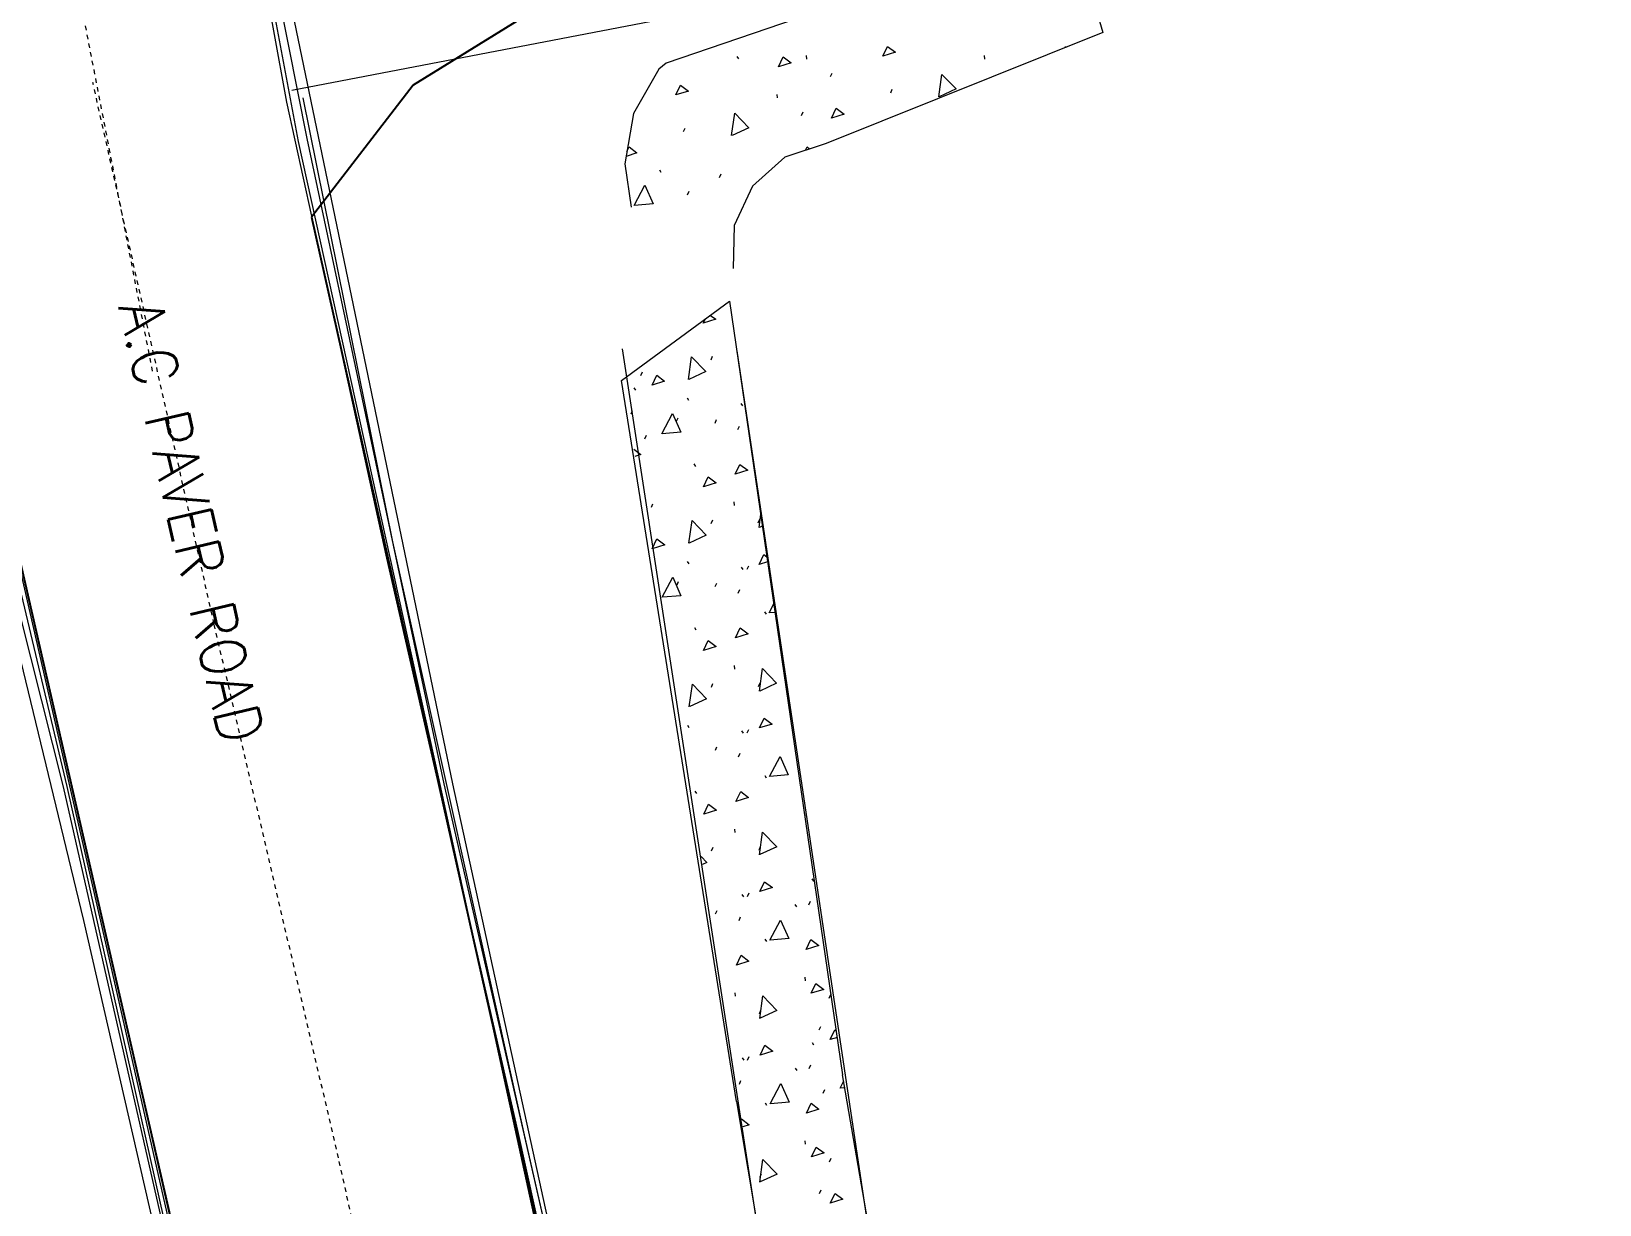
# Model space of a CAD drawing. Header units: metres. Extents: x -703672 to 3951284, y -4124475 to 4104628.
# Drawn here: x 327606.78 to 327642.02, y 4104304.26 to 4104330.61 of the extents above; entities that cross this region are included whole.
import ezdxf
from ezdxf.enums import TextEntityAlignment as Align

# ---------------------------------------------------------------- set-up
doc = ezdxf.new("R2010")
doc.units = ezdxf.units.M
doc.header["$MEASUREMENT"] = 0
doc.linetypes.add('DGN Style 4', pattern=[0.014126028800000004, 0.007063014400000002, -0.003531507200000001, 0, -0.003531507200000001])
doc.layers.add('ra', color=7, linetype='Continuous')
for name, color, linetype, lineweight in [('V-ANNO-PATT', 9, 'Continuous', 0), ('V-PVMT-GRVL', 9, 'Continuous', 0), ('V-ROAD-ASPH', 9, 'Continuous', 0), ('V-ROAD-CURB', 6, 'Continuous', 0), ('V-SITE-FENC', 251, 'FENCE', 0), ('V-SITE-WALK', 7, 'Continuous', 0), ('V-TOPO-BKLN', 7, 'DGN Style 4', 0)]:
    doc.layers.add(name, color=color, linetype=linetype, lineweight=lineweight)
doc.styles.add('Style-STANDARD', font='STANDARD.shx')
doc.linetypes.add('FENCE', pattern='A,0.1,-0.01302,[7,dgnlstyle-tsaec.shx,S=0.0001240079365079365,R=0,X=0,Y=0],-0.01302', length=0.12604)

msp = doc.modelspace()

# ---------------------------------------------------------------- linework, layer by layer
at = {"layer": 'ra'}
for p, q in [((327618.0430694474, 4104331.059943194, 12.2), (327615.3634915407, 4104329.402115023, 12.31)), ((327615.3634915407, 4104329.402115023, 12.31), (327613.0814725194, 4104326.439607608, 12.32)), ((327613.0814725194, 4104326.439607608, 12.32), (327624.3579322091, 4104276.154470859, 10.1)), ((327615.4579388199, 4104279.803079179, 10.39), (327605.036328639, 4104325.238098165, 12.36))]:
    msp.add_line(p, q, dxfattribs=at)
at = {"layer": 'V-ANNO-PATT'}
for p, q in [((327622.6382698243, 4104330.049010432, 8.619303202504256), (327622.6737689041, 4104329.995713081, 8.618713527256595)), ((327624.1905874339, 4104330.066719954, 8.55214746112842), (327624.1989606294, 4104329.9912797, 8.549660716462796)), ((327628.1901910568, 4104330.066719954, 8.49583707832599), (327628.1990548766, 4104329.986859308, 8.493204623805063)), ((327624.7440243538, 4104329.595652085, 8.529563880930723), (327624.7795561784, 4104329.675612682, 8.531574428079786)), ((327626.0934297536, 4104329.231731416, 8.49913833896256), (327626.1290615684, 4104329.311692013, 8.50114747835206)), ((327623.5359546698, 4104329.197152772, 8.609336056743146), (327623.54485335, 4104329.117256742, 8.608524857960354)), ((327624.0896462089, 4104328.725876194, 8.603728206867679), (327624.1251474706, 4104328.805872219, 8.604467504938611)), ((327621.4393438212, 4104328.361794291, 8.604449573736353), (327621.4749450826, 4104328.441790314, 8.605188707623306)), ((327620.8962305381, 4104327.505636843, 8.5968051207808), (327620.9317296178, 4104327.452339492, 8.596215445533133)), ((327622.2474258721, 4104327.33184548, 8.592853916814), (327622.283027132, 4104327.41174151, 8.593592053721714)), ((327621.5281204627, 4104326.942164849, 8.590149664172458), (327621.5637217225, 4104327.022060879, 8.590887801080171)), ((327622.0572008606, 4104323.23551236, 8.645037796797162), (327622.0925930818, 4104323.315505898, 8.641064814139888)), ((327622.0572008606, 4104323.23551236, 8.645037796797162), (327622.0925930818, 4104323.315505898, 8.641064814139888)), ((327620.4782786635, 4104322.883892071, 8.639582378503292), (327620.51344559, 4104322.963876131, 8.63382064989105)), ((327620.3245880666, 4104322.605363266, 8.797620743006071), (327620.3601211447, 4104322.552067572, 8.795336162335914)), ((327620.3245880666, 4104322.605363266, 8.797620743006071), (327620.3601211447, 4104322.552067572, 8.795336162335914)), ((327621.5168857559, 4104322.379381522, 8.701034452971015), (327621.5523191801, 4104322.326085827, 8.698758186031597)), ((327621.5168857559, 4104322.379381522, 8.701034452971015), (327621.5523191801, 4104322.326085827, 8.698758186031597)), ((327622.7248481293, 4104322.253817644, 8.386900008989095), (327622.7603271752, 4104322.200528264, 8.383780822433195)), ((327620.2581395332, 4104322.020110546, 8.810629399792141), (327620.2935317544, 4104322.100104084, 8.806656417134867)), ((327620.2581395332, 4104322.020110546, 8.810629399792141), (327620.2935317544, 4104322.100104084, 8.806656417134867)), ((327621.2832118873, 4104321.854097306, 8.565212649948208), (327621.318379048, 4104321.933981386, 8.559452903738112)), ((327622.1471936274, 4104321.81592704, 8.65563738170799), (327622.1825859542, 4104321.895820586, 8.651665665668865)), ((327622.1471936274, 4104321.81592704, 8.65563738170799), (327622.1825859542, 4104321.895820586, 8.651665665668865)), ((327620.5697898568, 4104321.464474957, 8.657310484068766), (327620.6049570175, 4104321.544359036, 8.65155073785867)), ((327622.6593831856, 4104321.668634268, 8.406397160535214), (327622.6945501121, 4104321.748618328, 8.400635431922971)), ((327621.6735572431, 4104320.896288195, 8.538364024955314), (327621.7089369793, 4104320.842998815, 8.535256568194072)), ((327620.7156722979, 4104319.924579831, 8.799188480529757), (327620.7509648653, 4104320.004573369, 8.795223811603215)), ((327620.7156722979, 4104319.924579831, 8.799188480529757), (327620.7509648653, 4104320.004573369, 8.795223811603215)), ((327622.5670549197, 4104320.044557942, 8.449953742170962), (327622.5760805653, 4104319.964673862, 8.450493729758549)), ((327622.0610845147, 4104319.560509243, 8.69158981347578), (327622.096476736, 4104319.640502781, 8.687616830818506)), ((327622.0610845147, 4104319.560509243, 8.69158981347578), (327622.096476736, 4104319.640502781, 8.687616830818506)), ((327623.1180361404, 4104319.573351851, 8.394348930452338), (327623.1531037572, 4104319.653335911, 8.38859893163476)), ((327621.52076941, 4104318.704378405, 8.747586469649633), (327621.5562028342, 4104318.65108271, 8.745310202710215)), ((327621.52076941, 4104318.704378405, 8.747586469649633), (327621.5562028342, 4104318.65108271, 8.745310202710215)), ((327622.7334537737, 4104318.579249973, 8.459759234943022), (327622.7689328197, 4104318.525960593, 8.456640048387115)), ((327622.8674753458, 4104318.530592443, 8.63745272230495), (327622.9028676727, 4104318.610485989, 8.633481006265825)), ((327622.8674753458, 4104318.530592443, 8.63745272230495), (327622.9028676727, 4104318.610485989, 8.633481006265825)), ((327621.2918175317, 4104318.179529637, 8.638071875902128), (327621.3269846924, 4104318.259413715, 8.632312129692039)), ((327622.1510772815, 4104318.140923922, 8.702189398386615), (327622.1864696083, 4104318.220817468, 8.69821768234749)), ((327622.1510772815, 4104318.140923922, 8.702189398386615), (327622.1864696083, 4104318.220817468, 8.69821768234749)), ((327622.66798883, 4104317.994066598, 8.47925638648914), (327622.7031557563, 4104318.074050658, 8.473494657876898)), ((327623.2579347453, 4104317.572669828, 8.617096864423615), (327623.2933681695, 4104317.519374134, 8.614820597484197)), ((327623.2579347453, 4104317.572669828, 8.617096864423615), (327623.2933681695, 4104317.519374134, 8.614820597484197)), ((327621.6821628875, 4104317.221720524, 8.61122325090924), (327621.7175426236, 4104317.168431144, 8.608115794147999)), ((327622.5756605641, 4104316.369990272, 8.522812968124889), (327622.5846862097, 4104316.290106192, 8.523352955712475)), ((327622.0649681689, 4104315.885506125, 8.738141830154404), (327622.1003603901, 4104315.965499662, 8.73416884749713)), ((327622.0649681689, 4104315.885506125, 8.738141830154404), (327622.1003603901, 4104315.965499662, 8.73416884749713)), ((327623.1266417847, 4104315.898784181, 8.467208156406272), (327623.1617094016, 4104315.978768241, 8.461458157588687)), ((327621.5246530641, 4104315.029375286, 8.794138486328258), (327621.5600864883, 4104314.976079592, 8.79186221938884)), ((327621.5246530641, 4104315.029375286, 8.794138486328258), (327621.5600864883, 4104314.976079592, 8.79186221938884)), ((327622.7420594181, 4104314.904682302, 8.532618460896941), (327622.7775384639, 4104314.851392922, 8.529499274341042)), ((327622.8713589999, 4104314.855589325, 8.684004738983575), (327622.9067513268, 4104314.935482871, 8.680033022944443)), ((327622.8713589999, 4104314.855589325, 8.684004738983575), (327622.9067513268, 4104314.935482871, 8.680033022944443)), ((327622.1549609356, 4104314.465920804, 8.74874141506524), (327622.1903532625, 4104314.54581435, 8.744769699026108)), ((327622.1549609356, 4104314.465920804, 8.74874141506524), (327622.1903532625, 4104314.54581435, 8.744769699026108)), ((327622.6765944742, 4104314.319498928, 8.55211561244306), (327622.7117614008, 4104314.399482987, 8.546353883830832)), ((327623.2618183995, 4104313.89766671, 8.66364888110224), (327623.2972518237, 4104313.844371016, 8.661372614162815)), ((327621.6907685318, 4104313.547152854, 8.684082476863168), (327621.726148268, 4104313.493863474, 8.680975020101926)), ((327624.1573108479, 4104313.045835524, 8.599806840277544), (327624.1662644665, 4104312.965941979, 8.60007894613996)), ((327622.5842662085, 4104312.695422601, 8.595672194078816), (327622.593291854, 4104312.615538521, 8.596212181666402)), ((327622.068851823, 4104312.210503006, 8.784693846833022), (327622.1042440442, 4104312.290496544, 8.780720864175748)), ((327623.1352474291, 4104312.224216511, 8.540067382360192), (327623.170315046, 4104312.30420057, 8.534317383542614)), ((327622.8752426541, 4104311.180586207, 8.730556755662192), (327622.9106349809, 4104311.260479753, 8.72658503962306)), ((327624.3223914358, 4104311.580353912, 8.604727563674025), (327624.3579245139, 4104311.527058218, 8.602442983003868)), ((327622.7506650624, 4104311.230114632, 8.605477686850875), (327622.7861441083, 4104311.176825252, 8.602358500294969)), ((327623.9391365917, 4104311.004159664, 8.4696461120027), (327623.9745163278, 4104310.950870285, 8.466538655241457)), ((327624.2559429024, 4104310.995101191, 8.617736220460102), (327624.2913351236, 4104311.075094729, 8.613763237802829)), ((327622.1588445898, 4104310.790917686, 8.795293431743858), (327622.1942369166, 4104310.870811231, 8.791321715704733)), ((327622.6852001186, 4104310.644931256, 8.624974838396994), (327622.720367045, 4104310.724915315, 8.619213109784752)), ((327623.2657020536, 4104310.222663592, 8.710200897780865), (327623.3011354778, 4104310.169367897, 8.70792463084144)), ((327624.161194502, 4104309.370832406, 8.64635885695617), (327624.1701481207, 4104309.290938861, 8.646630962818577)), ((327622.5928718527, 4104309.02085493, 8.668531420032743), (327622.6018974983, 4104308.940970851, 8.66907140762033)), ((327624.7134756671, 4104308.899570477, 8.606295301197711), (327624.7487682345, 4104308.979564015, 8.602330632271169)), ((327623.1438530734, 4104308.549648839, 8.612926608314119), (327623.1789206903, 4104308.629632899, 8.607176609496541)), ((327624.4850883152, 4104308.185621389, 8.461827496026153), (327624.5202552416, 4104308.265605448, 8.456065767413918)), ((327624.3262750899, 4104307.905350794, 8.65127958035265), (327624.3618081679, 4104307.8520551, 8.648994999682493)), ((327622.7592707067, 4104307.555546961, 8.678336912804795), (327622.7947497526, 4104307.502257581, 8.675217726248896)), ((327622.8791263083, 4104307.505583089, 8.777108772340817), (327622.9145186351, 4104307.585476635, 8.773137056301685)), ((327624.2598265565, 4104307.320098074, 8.66428823713872), (327624.2952187777, 4104307.400091612, 8.660315254481446)), ((327622.6938057629, 4104306.970363587, 8.697834064350914), (327622.7289726894, 4104307.050347645, 8.692072335738679)), ((327623.947742236, 4104307.329591992, 8.542505337956626), (327623.9831219722, 4104307.276302613, 8.539397881195384)), ((327624.5765995085, 4104306.766204274, 8.479555601591628), (327624.6117666691, 4104306.846088354, 8.473795855381539)), ((327623.2695857077, 4104306.547660475, 8.756752914459483), (327623.3050191319, 4104306.49436478, 8.754476647520065)), ((327624.1650781562, 4104305.695829289, 8.692910873634787), (327624.1740317748, 4104305.615935743, 8.693182979497202)), ((327624.7173593213, 4104305.224567359, 8.652847317876336), (327624.7526518886, 4104305.304560897, 8.648882648949794)), ((327623.1524587179, 4104304.875081169, 8.685785834268046), (327623.1875263347, 4104304.955065229, 8.680035835450468)), ((327624.4936939595, 4104304.511053718, 8.53468672198008), (327624.5288608861, 4104304.591037778, 8.528924993367845))]:
    msp.add_line(p, q, dxfattribs=at)
at = {"layer": 'V-ANNO-PATT', "extrusion": (0.001641758297106445, -0.00996980575617556, 0.9999489524985155), "elevation": -40372.87729996057, "flags": 128}
msp.add_lwpolyline([(327623.1149419544, 4104131.282669735), (327623.2214419547, 4104131.504669734), (327623.3990419545, 4104131.371469736), (327623.1149419544, 4104131.282669735)], dxfattribs=at)
at = {"layer": 'V-ANNO-PATT', "extrusion": (0.0140706620974199, -0.03138188221504976, 0.9994084219861172), "elevation": -124183.1663565977, "flags": 128}
msp.add_lwpolyline([(1978142.0921918, 3608932.851948771), (1978142.280231908, 3608933.010905266), (1978142.38774935, 3608932.816678597), (1978142.0921918, 3608932.851948771)], dxfattribs=at)
at = {"layer": 'V-ANNO-PATT', "extrusion": (0.014070662267982, -0.03138188190218191, 0.9994084219935403), "elevation": -124183.1650166031, "flags": 128}
msp.add_lwpolyline([(1978145.936527791, 3608931.337843188), (1978145.959561798, 3608931.357314596), (1978145.971122495, 3608931.336430582)], dxfattribs=at)
at = {"layer": 'V-ANNO-PATT', "extrusion": (0.01407066201459786, -0.03138188219439628, 0.999408421987932), "elevation": -124183.1662989636, "flags": 128}
msp.add_lwpolyline([(1978142.857404384, 3608931.508241212), (1978143.129370528, 3608931.942461002), (1978143.285086258, 3608931.512666665), (1978142.866205183, 3608931.507580949)], dxfattribs=at)
at = {"layer": 'V-ANNO-PATT', "extrusion": (0.00164175827814343, -0.009969805782045487, 0.9999489524982885), "elevation": -40372.87741235195, "flags": 128}
msp.add_lwpolyline([(327620.8078419653, 4104130.647868625), (327620.9143419651, 4104130.869868625), (327621.0919419652, 4104130.736668623), (327620.8078419653, 4104130.647868625)], dxfattribs=at)
at = {"layer": 'V-ANNO-PATT', "extrusion": (0.01407066208438741, -0.03138188227352292, 0.9994084219844648), "elevation": -124183.1666008607, "flags": 128}
msp.add_lwpolyline([(1978140.464603937, 3608932.059139935), (1978140.652735283, 3608932.218055501), (1978140.760252725, 3608932.023828831), (1978140.464603937, 3608932.059139935)], dxfattribs=at)
at = {"layer": 'V-ANNO-PATT', "extrusion": (0.001641758298776352, -0.009969805780944004, 0.9999489524982657), "elevation": -40372.8774010713, "flags": 128}
msp.add_lwpolyline([(327622.0640419536, 4104129.734468735), (327622.1344419535, 4104130.241968735), (327622.4524419536, 4104129.913568735), (327622.0723419536, 4104129.737468735)], dxfattribs=at)
at = {"layer": 'V-ANNO-PATT', "extrusion": (0.001641758276460753, -0.009969805783701213, 0.9999489524982748), "elevation": -40372.87741969885, "flags": 128}
msp.add_lwpolyline([(327619.7092643607, 4104129.377970157), (327619.7582419657, 4104129.479968546), (327619.9358419658, 4104129.346768546), (327619.6902547401, 4104129.270033341)], dxfattribs=at)
at = {"layer": 'V-ANNO-PATT', "extrusion": (0.001641758269068446, -0.009969805736549016, 0.9999489524987571), "elevation": -40372.87722859276, "flags": 128}
msp.add_lwpolyline([(327623.7233146192, 4104129.407232427), (327623.7582419699, 4104129.479970438), (327623.8147619826, 4104129.437580426)], dxfattribs=at)
at = {"layer": 'V-ANNO-PATT', "extrusion": (0.001641758294629979, -0.009969805768743211, 0.9999489524983941), "elevation": -40372.87735235375, "flags": 128}
msp.add_lwpolyline([(327619.8736419557, 4104128.166869214), (327620.1134419555, 4104128.619669216), (327620.2999419558, 4104128.202369215), (327619.8825419556, 4104128.166869214)], dxfattribs=at)
at = {"layer": 'V-ANNO-PATT', "extrusion": (0.083130591661808, 0.01271018283679733, 0.9964576037053524), "elevation": 79410.72861489095, "flags": 128}
msp.add_lwpolyline([(4007660.542333318, -940831.8322655385), (4007660.437546523, -940831.9351226661), (4007660.392549113, -940831.6408889439)], dxfattribs=at)
msp.add_lwpolyline([(4007660.542333318, -940831.8322655385), (4007660.437546523, -940831.9351226661), (4007660.392549113, -940831.6408889439)], dxfattribs=at)
at = {"layer": 'V-ANNO-PATT', "extrusion": (0.02040010347675034, 0.04276295842854353, 0.9988769519638426), "elevation": 182205.1988385399, "flags": 128}
msp.add_lwpolyline([(1471486.147722215, -3841138.092402013), (1471486.147722215, -3841138.186378608)], dxfattribs=at)
msp.add_lwpolyline([(1471486.147722215, -3841138.092402013), (1471486.147722215, -3841138.186378608)], dxfattribs=at)
at = {"layer": 'V-ANNO-PATT', "extrusion": (0.117274574177882, 0.01996182252554874, 0.9928988870438195), "elevation": 120359.8953096145, "flags": 128}
msp.add_lwpolyline([(3991151.996316641, -1004500.224376665), (3991152.484988824, -1004500.378363385), (3991152.108188385, -1004500.637191495), (3991151.997891559, -1004500.233060537)], dxfattribs=at)
at = {"layer": 'V-ANNO-PATT', "extrusion": (0.08313059171211534, 0.01271018282348986, 0.9964576037013251), "flags": 128}
for points, elevation in [([(4007659.192877983, -940830.2875494645), (4007659.396290014, -940830.4263698733), (4007659.237860329, -940830.5818820458), (4007659.192877983, -940830.2875494645)], 79410.72857675448), ([(4007659.192877983, -940830.2875494645), (4007659.396290014, -940830.4263698733), (4007659.237860329, -940830.5818820458), (4007659.192877983, -940830.2875494645)], 79410.72857675448), ([(4007655.559503763, -940829.7339956076), (4007655.762915794, -940829.8728160157), (4007655.604486113, -940830.028328188), (4007655.559503763, -940829.7339956076)], 79410.72857675447), ([(4007655.559503763, -940829.7339956076), (4007655.762915794, -940829.8728160157), (4007655.604486113, -940830.028328188), (4007655.559503763, -940829.7339956076)], 79410.72857675447), ([(4007640.423548467, -940831.4741503992), (4007640.626960498, -940831.612970808), (4007640.468530815, -940831.7684829808), (4007640.423548467, -940831.4741503992)], 79410.72857675423)]:
    msp.add_lwpolyline(points, dxfattribs=dict(at, elevation=elevation))
at = {"layer": 'V-ANNO-PATT', "extrusion": (0.08313059171060738, 0.01271018280557316, 0.9964576037016796), "flags": 128}
for points, elevation in [([(4007658.08098449, -940830.3418515454), (4007658.492501819, -940830.6471143332), (4007658.051872521, -940830.7686353704), (4007658.07964402, -940830.3506500187)], 79410.7285027246), ([(4007658.08098449, -940830.3418515454), (4007658.492501819, -940830.6471143332), (4007658.051872521, -940830.7686353704), (4007658.07964402, -940830.3506500187)], 79410.7285027246), ([(4007654.447610271, -940829.7882976885), (4007654.859127598, -940830.0935604763), (4007654.4184983, -940830.2150815137), (4007654.446269802, -940829.7970961628)], 79410.72850272463), ([(4007654.447610271, -940829.7882976885), (4007654.859127598, -940830.0935604763), (4007654.4184983, -940830.2150815137), (4007654.446269802, -940829.7970961628)], 79410.72850272463)]:
    msp.add_lwpolyline(points, dxfattribs=dict(at, elevation=elevation))
at = {"layer": 'V-ANNO-PATT', "extrusion": (0.0831305916886665, 0.01271018282737394, 0.996457603703232), "elevation": 79410.72858501367, "flags": 128}
msp.add_lwpolyline([(4007657.831632294, -940829.660843775), (4007657.686856484, -940829.8029535124), (4007657.665400129, -940829.6626524662)], dxfattribs=at)
msp.add_lwpolyline([(4007657.831632294, -940829.660843775), (4007657.686856484, -940829.8029535124), (4007657.665400129, -940829.6626524662)], dxfattribs=at)
at = {"layer": 'V-ANNO-PATT', "extrusion": (0.1172745740419575, 0.01996182260161615, 0.9928988870583445), "elevation": 120359.8955772877, "flags": 128}
msp.add_lwpolyline([(3991149.723002731, -1004500.90938943), (3991149.924151156, -1004501.051394928), (3991149.763217926, -1004501.204314825), (3991149.723002731, -1004500.90938943)], dxfattribs=at)
at = {"layer": 'V-ANNO-PATT', "extrusion": (0.08313059167302338, 0.01271018280091568, 0.9964576037048744), "flags": 128}
for points, elevation in [([(4007656.759592154, -940831.0855698184), (4007656.963019244, -940831.2242913677), (4007656.804589563, -940831.3798035407), (4007656.759592154, -940831.0855698184)], 79410.72847129541), ([(4007656.759592154, -940831.0855698184), (4007656.963019244, -940831.2242913677), (4007656.804589563, -940831.3798035407), (4007656.759592154, -940831.0855698184)], 79410.72847129541), ([(4007653.126217932, -940830.532015961), (4007653.329645024, -940830.6707375104), (4007653.171215345, -940830.8262496836), (4007653.126217932, -940830.532015961)], 79410.72847129546), ([(4007653.126217932, -940830.532015961), (4007653.329645024, -940830.6707375104), (4007653.171215345, -940830.8262496836), (4007653.126217932, -940830.532015961)], 79410.72847129546), ([(4007649.492843712, -940829.9784621052), (4007649.696270806, -940830.1171836548), (4007649.537841124, -940830.2726958268), (4007649.492843712, -940829.9784621052)], 79410.72847129557)]:
    msp.add_lwpolyline(points, dxfattribs=dict(at, elevation=elevation))
at = {"layer": 'V-ANNO-PATT', "extrusion": (0.003257925405508769, 0.02374695922097673, 0.9997126926521487), "elevation": 98541.07925701779, "flags": 128}
msp.add_lwpolyline([(233277.1495318688, -4109579.862834488), (233277.1495318684, -4109580.162207114)], dxfattribs=at)
msp.add_lwpolyline([(233277.1495318688, -4109579.862834488), (233277.1495318684, -4109580.162207114)], dxfattribs=at)
at = {"layer": 'V-ANNO-PATT', "extrusion": (0.1172745741764852, 0.01996182248169137, 0.9928988870448662), "elevation": 120359.8951291521, "flags": 128}
msp.add_lwpolyline([(3991148.372772688, -1004499.610483901), (3991148.861444869, -1004499.76447062), (3991148.484644431, -1004500.023298729), (3991148.374347608, -1004499.619167772)], dxfattribs=at)
at = {"layer": 'V-ANNO-PATT', "extrusion": (0.07322656530926355, 0.03405764080082672, 0.9967336390611536), "elevation": 163782.7301100457, "flags": 128}
msp.add_lwpolyline([(3583332.292322644, -2021306.623796849), (3583332.292322645, -2021306.545768497)], dxfattribs=at)
msp.add_lwpolyline([(3583332.292322644, -2021306.623796849), (3583332.292322645, -2021306.545768497)], dxfattribs=at)
at = {"layer": 'V-ANNO-PATT', "extrusion": (0.1172745739863292, 0.01996182256808507, 0.9928988870655892), "elevation": 120359.8954214402, "flags": 128}
msp.add_lwpolyline([(3991147.637378032, -1004501.10040091), (3991147.838509795, -1004501.242505009), (3991147.77622515, -1004501.301688317)], dxfattribs=at)
at = {"layer": 'V-ANNO-PATT', "extrusion": (0.1124328727167562, 0.03539355169306886, 0.9930287738183663), "elevation": 182110.3766643297, "flags": 128}
msp.add_lwpolyline([(3816545.442858715, -1534140.064672958), (3816545.442858714, -1534139.863828034)], dxfattribs=at)
at = {"layer": 'V-ANNO-PATT', "extrusion": (0.03359600396859631, 0.06415116561695276, 0.9973745216654215), "elevation": 274311.974917111, "flags": 128}
msp.add_lwpolyline([(1613889.180841673, -3777945.774139188), (1613889.180841672, -3777946.008148042)], dxfattribs=at)
at = {"layer": 'V-ANNO-PATT', "extrusion": (0.1181235711372005, 0.01011629531075497, 0.9929473714709056), "elevation": 80228.87682259036, "flags": 128}
msp.add_lwpolyline([(4061392.441892431, -671873.9173400016), (4061392.44189243, -671873.7872630119)], dxfattribs=at)
at = {"layer": 'V-ANNO-PATT', "extrusion": (0.1172745741781007, 0.01996182246155966, 0.9928988870450799), "elevation": 120359.8950470546, "flags": 128}
msp.add_lwpolyline([(3991146.10046156, -1004500.291554253), (3991146.301609985, -1004500.433559749), (3991146.140676751, -1004500.586479646), (3991146.10046156, -1004500.291554253)], dxfattribs=at)
at = {"layer": 'V-ANNO-PATT', "extrusion": (0.08313059170457279, 0.0127101827992033, 0.9964576037022641), "flags": 128}
for points, elevation in [([(4007652.034107967, -940831.6360052737), (4007652.525215422, -940831.7820391011), (4007652.152666181, -940832.0469496979), (4007652.035823644, -940831.6446624353)], 79410.72847460354), ([(4007652.034107967, -940831.6360052737), (4007652.525215422, -940831.7820391011), (4007652.152666181, -940832.0469496979), (4007652.035823644, -940831.6446624353)], 79410.72847460354), ([(4007648.400733748, -940831.0824514171), (4007648.891841202, -940831.228485245), (4007648.519291962, -940831.4933958413), (4007648.402449423, -940831.091108579)], 79410.72847460357), ([(4007644.767359527, -940830.5288975602), (4007645.258466981, -940830.6749313883), (4007644.885917743, -940830.9398419849), (4007644.769075205, -940830.537554723)], 79410.72847460366), ([(4007641.133985309, -940829.9753437042), (4007641.625092762, -940830.1213775319), (4007641.252543523, -940830.3862881279), (4007641.135700985, -940829.9840008661)], 79410.72847460363)]:
    msp.add_lwpolyline(points, dxfattribs=dict(at, elevation=elevation))
at = {"layer": 'V-ANNO-PATT', "extrusion": (0.1172745741539084, 0.01996182257037955, 0.9928988870457497), "elevation": 120359.8954857599, "flags": 128}
msp.add_lwpolyline([(3991144.748087286, -1004499.001062075), (3991145.236759467, -1004499.155048794), (3991144.859959028, -1004499.413876903), (3991144.749662204, -1004499.009745946)], dxfattribs=at)
at = {"layer": 'V-ANNO-PATT', "extrusion": (0.1172745740805993, 0.01996182262318875, 0.9928988870533467), "elevation": 120359.8956784879, "flags": 128}
msp.add_lwpolyline([(3991144.01314093, -1004500.489209761), (3991144.21427269, -1004500.63131386), (3991144.053339458, -1004500.784233757), (3991144.01314093, -1004500.489209761)], dxfattribs=at)
at = {"layer": 'V-ANNO-PATT', "extrusion": (0.1172745741326693, 0.01996182250795858, 0.9928988870495132), "elevation": 120359.8952226062, "flags": 128}
msp.add_lwpolyline([(3991142.901343097, -1004500.522202907), (3991143.307850878, -1004500.834105623), (3991142.865306991, -1004500.948457924), (3991142.899859979, -1004500.530978462)], dxfattribs=at)
at = {"layer": 'V-ANNO-PATT', "extrusion": (0.1172745741727316, 0.01996182246414989, 0.9928988870456622), "elevation": 120359.8950559269, "flags": 128}
msp.add_lwpolyline([(3991142.476522533, -1004499.679208534), (3991142.677670958, -1004499.821214032), (3991142.516737725, -1004499.974133929), (3991142.476522533, -1004499.679208534)], dxfattribs=at)
at = {"layer": 'V-ANNO-PATT', "extrusion": (0.1172745741929188, 0.01996182261093231, 0.9928988870403267), "elevation": 120359.8956649815, "flags": 128}
msp.add_lwpolyline([(3991141.383754274, -1004498.700868389), (3991141.23576507, -1004498.802523701), (3991141.20724668, -1004498.698031444)], dxfattribs=at)
at = {"layer": 'V-ANNO-PATT', "extrusion": (0.1172745742425947, 0.01996182249465304, 0.992898887036797), "elevation": 120359.8952040101, "flags": 128}
msp.add_lwpolyline([(3991140.390540065, -1004499.871605094), (3991140.591671824, -1004500.013709193), (3991140.430738593, -1004500.16662909), (3991140.390540065, -1004499.871605094)], dxfattribs=at)
at = {"layer": 'V-ANNO-PATT', "extrusion": (0.1172745740888846, 0.01996182249481215, 0.992898887054949), "elevation": 120359.8951543042, "flags": 128}
msp.add_lwpolyline([(3991139.277481182, -1004499.909560048), (3991139.683988963, -1004500.221462762), (3991139.241445079, -1004500.335815064), (3991139.275998062, -1004499.918335602)], dxfattribs=at)
at = {"layer": 'V-ANNO-PATT', "extrusion": (0.08313059169699821, 0.01271018283303596, 0.9964576037024646), "flags": 128}
for points, elevation in [([(4007646.139229296, -940831.8026336986), (4007646.342656389, -940831.9413552482), (4007646.184226707, -940832.096867421), (4007646.139229296, -940831.8026336986)], 79410.7286109818), ([(4007642.505855078, -940831.2490798405), (4007642.70928217, -940831.38780139), (4007642.550852489, -940831.5433135626), (4007642.505855078, -940831.2490798405)], 79410.72861098177)]:
    msp.add_lwpolyline(points, dxfattribs=dict(at, elevation=elevation))
at = {"layer": 'V-ANNO-PATT', "extrusion": (0.1172745740630863, 0.01996182248493173, 0.992898887058195), "elevation": 120359.8951053, "flags": 128}
msp.add_lwpolyline([(3991138.85228219, -1004499.068055182), (3991139.053430615, -1004499.210060679), (3991138.892497382, -1004499.362980577), (3991138.85228219, -1004499.068055182)], dxfattribs=at)
at = {"layer": 'V-ANNO-PATT', "extrusion": (0.1172745740265608, 0.01996182257106332, 0.9928988870607772), "elevation": 120359.8954468438, "flags": 128}
msp.add_lwpolyline([(3991137.943474954, -1004500.634534579), (3991138.144623379, -1004500.776540076), (3991137.983690147, -1004500.929459974), (3991137.943474954, -1004500.634534579)], dxfattribs=at)
at = {"layer": 'V-ANNO-PATT', "extrusion": (0.08313059176707682, 0.01271018279702238, 0.9964576036970775), "elevation": 79410.7284861304, "flags": 128}
msp.add_lwpolyline([(4007644.057309696, -940832.0260633797), (4007644.260721726, -940832.1648837884), (4007644.228065766, -940832.1969383821)], dxfattribs=at)
at = {"layer": 'V-ANNO-PATT', "extrusion": (0.1172745741858184, 0.01996182259644674, 0.9928988870414567), "elevation": 120359.8956032019, "flags": 128}
msp.add_lwpolyline([(3991136.765695985, -1004499.262808627), (3991136.966827746, -1004499.404912726), (3991136.805894514, -1004499.557832623), (3991136.765695985, -1004499.262808627)], dxfattribs=at)
at = {"layer": 'V-ANNO-PATT', "extrusion": (0.0793219311069424, 0.02487694753113311, 0.9965385936967012), "elevation": 128099.0671893723, "flags": 128}
msp.add_lwpolyline([(3818187.756297412, -1535485.353130072), (3818187.756297413, -1535485.181237733)], dxfattribs=at)
at = {"layer": 'V-ANNO-PATT', "extrusion": (0.02335010757703577, 0.04432896160016511, 0.9987440691386318), "elevation": 189598.3410252256, "flags": 128}
msp.add_lwpolyline([(1622919.948539081, -3779266.642470528), (1622919.948539081, -3779266.829862937)], dxfattribs=at)
at = {"layer": 'V-ANNO-PATT', "extrusion": (0.1172745740965585, 0.01996182251539008, 0.992898887053629), "elevation": 120359.8952412768, "flags": 128}
msp.add_lwpolyline([(3991135.65340996, -1004499.297730199), (3991136.059917743, -1004499.609632914), (3991135.617373856, -1004499.723985216), (3991135.651926842, -1004499.306505754)], dxfattribs=at)
at = {"layer": 'V-ANNO-PATT', "extrusion": (0.08360767890639534, 0.007135628918747185, 0.9964732002556914), "elevation": 56687.35446243046, "flags": 128}
msp.add_lwpolyline([(4061579.697885008, -673075.1036040372), (4061579.697885006, -673074.9977230991)], dxfattribs=at)
at = {"layer": 'V-ANNO-PATT', "extrusion": (0.1172745739554057, 0.01996182239603584, 0.9928988870727005), "elevation": 120359.8947051657, "flags": 128}
msp.add_lwpolyline([(3991135.425806574, -1004498.599388194), (3991135.269179346, -1004498.748216496), (3991135.248496943, -1004498.596538358)], dxfattribs=at)
at = {"layer": 'V-ANNO-PATT', "extrusion": (0.1172745741935352, 0.01996182252262466, 0.9928988870420293), "elevation": 120359.8953027414, "flags": 128}
msp.add_lwpolyline([(3991134.320209679, -1004500.019530197), (3991134.521358103, -1004500.161535694), (3991134.36042487, -1004500.31445559), (3991134.320209679, -1004500.019530197)], dxfattribs=at)
at = {"layer": 'V-PVMT-GRVL', "linetype": 'Continuous', "extrusion": (0.1788414887505597, -0.6181551028861079, 0.7654410432406595), "elevation": -2478511.885786201, "flags": 128}
msp.add_lwpolyline([(1455370.642098961, 2948173.005690076), (1455395.194765265, 2948170.057843062), (1455423.318915692, 2948166.961648965)], dxfattribs=at)
msp.add_lwpolyline([(1455370.642098961, 2948173.005690076), (1455395.194765265, 2948170.057843062), (1455423.318915692, 2948166.961648965)], dxfattribs=at)
at = {"layer": 'V-ROAD-ASPH'}
msp.add_line((327612.785159141, 4104328.138254461, 12.32336611977837), (327611.5564204066, 4104334.700510962, 12.66185693540126), dxfattribs=at)
msp.add_line((327612.785159141, 4104328.138254461, 12.32336611977837), (327611.5564204066, 4104334.700510962, 12.66185693540126), dxfattribs=at)
for points in [[(327545.6776440458, 4104393.844419059, 11.60103793112685), (327551.6053859835, 4104388.157086761, 11.28265608284813), (327551.866188814, 4104388.277533054, 11.48714848772723), (327561.5617461839, 4104377.128241092, 11.62758134409341), (327571.2140846325, 4104366.371468716, 11.83369146749614), (327580.8081909284, 4104355.33742192, 12.05610804179004), (327593.6512495122, 4104340.267879379, 12.21340995282064), (327604.3665893337, 4104326.679570617, 12.37090437988488), (327605.0587521694, 4104324.918734537, 12.23581228284078), (327608.3723022252, 4104310.45951558, 11.72074086284321), (327612.7307686614, 4104291.280305272, 10.86206358534774), (327616.209735817, 4104275.830899935, 10.16512776060588), (327620.8963275522, 4104255.376996122, 9.420377932514569), (327624.1725616721, 4104240.662983941, 9.035682751651564), (327626.8244489222, 4104229.32452101, 8.753761458153477), (327630.2040918734, 4104216.720243196, 8.705308734624602), (327633.6314691242, 4104202.1561224, 8.600880529120104), (327636.9623954149, 4104187.359370132, 8.568570600500294), (327641.2665934922, 4104168.093043041, 8.56142337851989), (327641.3028336706, 4104168.125253158, 8.546695950080796), (327646.0193981255, 4104147.293678476, 8.526043255158406), (327650.7784838676, 4104125.693840352, 8.506613336364921)], [(327545.6776440458, 4104393.844419059, 11.60103793112685), (327551.6053859835, 4104388.157086761, 11.28265608284813), (327551.866188814, 4104388.277533054, 11.48714848772723), (327561.5617461839, 4104377.128241092, 11.62758134409341), (327571.2140846325, 4104366.371468716, 11.83369146749614), (327580.8081909284, 4104355.33742192, 12.05610804179004), (327593.6512495122, 4104340.267879379, 12.21340995282064), (327604.3665893337, 4104326.679570617, 12.37090437988488), (327605.0587521694, 4104324.918734537, 12.23581228284078), (327608.3723022252, 4104310.45951558, 11.72074086284321), (327612.7307686614, 4104291.280305272, 10.86206358534774), (327614.6615896992, 4104282.705910772, 10.47526535122113)], [(327630.2827968182, 4104249.954207482, 9.158599335304068), (327627.1711425662, 4104263.823823599, 9.60804016187376), (327624.2508005076, 4104276.760654563, 10.09174811022247), (327620.4576392003, 4104293.545237858, 10.87718818701321), (327617.7137485696, 4104305.927730967, 11.44277974913037), (327614.7708600003, 4104318.777003013, 12.04420720132718), (327612.5258442982, 4104329.018770535, 12.38480959332167), (327611.6454817896, 4104333.836299486, 12.6203063422485)], [(327600.5975307471, 4104330.612160045, 12.63934954627506), (327601.3353159004, 4104329.647918909, 12.66211485735322), (327603.078395905, 4104327.874706012, 12.58301045947331), (327603.9640590135, 4104326.957540642, 12.52397327863152), (327604.3239026383, 4104326.452709623, 12.48767486027732), (327604.5765598456, 4104325.942571723, 12.44848863337765), (327604.9202907427, 4104324.814039635, 12.38383479318941), (327607.581798951, 4104313.649240558, 12.02934416393381), (327611.0004941, 4104298.382406069, 11.36683237020863), (327613.8476072126, 4104286.020718605, 10.79939111122555), (327617.5751826003, 4104269.385833757, 10.03851979608038), (327620.6197299864, 4104255.895104747, 9.589146538003057), (327622.2555254507, 4104248.652689993, 9.39513643771808)], [(327603.2289349023, 4104328.079697832, 12.50536383766553), (327604.0542760052, 4104327.156044288, 12.43509817375161), (327604.4021025051, 4104326.654393518, 12.39153045925987), (327604.7038855642, 4104326.085073119, 12.34816185676158), (327605.1189477317, 4104324.834890256, 12.28191658656592), (327607.6894888401, 4104313.689677007, 11.87785109833462), (327611.1563870236, 4104298.444057963, 11.22312491616665), (327613.9591181901, 4104286.065867099, 10.62845537873481), (327617.7509885082, 4104269.42470968, 9.882507597344322), (327620.7801755439, 4104255.949761596, 9.44196200994105), (327622.4085269001, 4104248.677497185, 9.252396873313558)], [(327634.6815033066, 4104230.437879375, 8.81167698896494), (327630.0397217817, 4104250.541200002, 9.193173704343778), (327627.411606596, 4104262.953511253, 9.584379279131959), (327623.0473705745, 4104282.187331326, 10.35324319421885), (327618.6070344378, 4104301.59772497, 11.31926376384441), (327615.9345406293, 4104313.871799823, 11.85906222291339), (327612.785159141, 4104328.138254461, 12.32336611977837)], [(327622.6165651042, 4104284.070545458, 10.44696739279027), (327618.6070344378, 4104301.59772497, 11.31926376384441), (327615.9345406293, 4104313.871799823, 11.85906222291339), (327612.785159141, 4104328.138254461, 12.32336611977837)]]:
    msp.add_polyline3d(points, dxfattribs=at)
at = {"layer": 'V-ROAD-CURB'}
msp.add_line((327612.9828347019, 4104328.203550458, 12.41259515597271), (327611.6889720579, 4104334.734856386, 12.71208955622156), dxfattribs=at)
msp.add_line((327612.9828347019, 4104328.203550458, 12.41259515597271), (327611.6889720579, 4104334.734856386, 12.71208955622156), dxfattribs=at)
for points in [[(327634.1418250491, 4104234.042129998, 8.720784855226412), (327630.2076892954, 4104250.385668741, 9.300676688487442), (327627.5031030337, 4104262.883715252, 9.617662500913802), (327623.2154040917, 4104282.035993233, 10.43486229811683), (327618.8305003705, 4104301.593934076, 9.774704890955007), (327616.0579467553, 4104313.710277265, 11.89176331118698), (327612.9828347019, 4104328.203550458, 12.41259515597271)], [(327622.7539713818, 4104284.09411679, 10.36539253531942), (327618.8305003705, 4104301.593934076, 9.774704890955007), (327616.0579467553, 4104313.710277265, 11.89176331118698), (327612.9828347019, 4104328.203550458, 12.41259515597271)]]:
    msp.add_polyline3d(points, dxfattribs=at)
at = {"layer": 'V-SITE-FENC', "flags": 128}
for points, elevation in [([(327601.0578368062, 4104329.615357831), (327604.306360417, 4104326.272152515), (327607.5006950442, 4104313.647751451), (327611.5541066569, 4104295.79735527), (327615.8153518353, 4104277.074475228), (327619.7627538309, 4104259.463202378), (327622.2049507605, 4104248.644489965)], 12.55653588676545), ([(327612.8819162669, 4104329.120950124), (327614.9013743348, 4104319.148388385), (327617.8400064133, 4104305.896449572), (327626.8193247643, 4104266.383147849), (327630.5010008179, 4104249.989586419)], 12.45448327631969)]:
    msp.add_lwpolyline(points, dxfattribs=dict(at, elevation=elevation))
at = {"layer": 'V-SITE-FENC', "linetype": 'FENCE', "ltscale": 40}
for points in [[(327545.547441175, 4104393.412876639, 11.43834134422751), (327551.607010795, 4104388.130776424, 11.28056574347428), (327561.3283379253, 4104376.91662849, 11.54748295468659), (327570.922151754, 4104366.197910784, 11.69591707369243), (327580.4718022981, 4104355.121179178, 11.91457435128209), (327593.3128761334, 4104339.905838037, 12.05307271873328), (327604.2086418191, 4104326.083364103, 12.32800848056525), (327607.9558939575, 4104310.645477217, 11.86938047110023), (327612.440726769, 4104291.087358113, 10.90475370078332), (327615.8848167598, 4104275.56557191, 10.19509253935128), (327620.5402987953, 4104255.232008491, 9.51841273953113), (327623.7450095405, 4104240.669394692, 9.061680221941344), (327626.5502682782, 4104228.823537336, 8.666269971853971)], [(327545.547441175, 4104393.412876639, 11.43834134422751), (327551.607010795, 4104388.130776424, 11.28056574347428), (327561.3283379253, 4104376.91662849, 11.54748295468659), (327570.922151754, 4104366.197910784, 11.69591707369243), (327580.4718022981, 4104355.121179178, 11.91457435128209), (327593.3128761334, 4104339.905838037, 12.05307271873328), (327604.2086418191, 4104326.083364103, 12.32800848056525), (327607.9558939575, 4104310.645477217, 11.86938047110023), (327612.440726769, 4104291.087358113, 10.90475370078332), (327614.3137066749, 4104282.646233247, 10.51882270045603)], [(327635.0101027397, 4104231.173623913, 8.651960852834726), (327630.5094212765, 4104250.445964918, 9.30048259397995), (327627.8445106007, 4104262.834284467, 9.585193018996321), (327623.4906418931, 4104281.919309004, 10.39692434221107), (327618.9585058, 4104301.337671814, 11.2680540311025), (327616.2521715866, 4104313.714368809, 11.87479612993063), (327611.8729481016, 4104334.825224972, 12.68827721525631)], [(327622.9742352189, 4104284.131901907, 10.49618375898394), (327618.9585058, 4104301.337671814, 11.2680540311025), (327616.2521715866, 4104313.714368809, 11.87479612993063), (327611.8729481016, 4104334.825224972, 12.68827721525631)]]:
    msp.add_polyline3d(points, dxfattribs=at)
at = {"layer": 'V-SITE-WALK'}
msp.add_line((327630.1425612349, 4104333.007149974, 8.406542892969654), (327630.8587003117, 4104330.585434303, 8.51308943728462), dxfattribs=at)
at = {"layer": 'V-SITE-WALK', "linetype": 'Continuous'}
for p, q in [((327620.0418041624, 4104322.773904419, 8.548007177402908), (327622.4726826461, 4104324.550285853, 8.518011354603594)), ((327620.0418041624, 4104322.773904419, 8.548007177402908), (327622.4726826461, 4104324.550285853, 8.518011354603594)), ((327622.629103859, 4104306.573850443, 8.536597941352305), (327620.0418041624, 4104322.773904419, 8.548007177402908)), ((327622.629103859, 4104306.573850443, 8.536597941352305), (327620.0418041624, 4104322.773904419, 8.548007177402908)), ((327628.8609615893, 4104284.750578444, 8.673620406749606), (327625.0117397045, 4104307.178043986, 8.524744835179426)), ((327622.629103859, 4104306.573850443, 8.536597941352305), (327626.3241831011, 4104284.580814179, 8.727823949602879))]:
    msp.add_line(p, q, dxfattribs=at)
at = {"layer": 'V-SITE-WALK', "extrusion": (0.03099294617238021, 0.01060214537763239, 0.9994633719156234), "elevation": 53677.36062457475, "flags": 128}
msp.add_lwpolyline([(3777355.581449609, -1637557.478751205), (3777355.581449609, -1637547.86289164)], dxfattribs=at)
at = {"layer": 'V-SITE-WALK', "extrusion": (0.001302693275819977, 0.0005213857664205899, 0.9999990155730714), "elevation": 2575.255145566953, "flags": 128}
msp.add_lwpolyline([(327630.5696137888, 4104329.800599874), (327624.351678536, 4104327.311955919)], dxfattribs=at)
at = {"layer": 'V-SITE-WALK', "linetype": 'Continuous', "extrusion": (-5.54652267114813e-05, 0.0003794933754647744, 0.9999999264541907), "elevation": 1547.910333595941, "flags": 128}
msp.add_lwpolyline([(327622.472651152, 4104324.258406734), (327625.01170858, 4104306.886163617)], dxfattribs=at)
msp.add_lwpolyline([(327622.472651152, 4104324.258406734), (327625.01170858, 4104306.886163617)], dxfattribs=at)
at = {"layer": 'V-SITE-WALK'}
for points in [[(327621.0492002545, 4104329.896470062, 8.60901446293478), (327620.8871150131, 4104329.759739709, 8.608308858465762), (327620.3150319737, 4104328.765617034, 8.604492313286812), (327620.1161006911, 4104327.636021866, 8.605009844935722), (327620.260738285, 4104326.666376671, 8.605452202285392)], [(327624.6407720253, 4104328.096790686, 8.522487043289345), (327623.7151489361, 4104327.789230873, 8.558626994662234), (327622.9879701726, 4104327.139167653, 8.594766946034682), (327622.579000476, 4104326.25366501, 8.580382385761432), (327622.5536052646, 4104325.289630409, 8.566160248727009)], [(327632.4398032406, 4104250.303937977, 8.580167698907232), (327629.9345396603, 4104263.229364396, 8.635750044379378), (327629.9345396603, 4104263.229364396, 8.635750044379378), (327626.9178476207, 4104281.0802804, 8.653701136020388), (327623.6539899953, 4104300.164363244, 8.581037871591398), (327620.0668677001, 4104323.483959545, 8.538555388216253)], [(327634.9971973904, 4104250.718586126, 8.59507005879567), (327629.3117325404, 4104281.789439554, 8.681457826023106), (327626.1990250597, 4104299.658063778, 8.644165063447602), (327622.6442057879, 4104323.435261338, 8.570200449207249)]]:
    msp.add_polyline3d(points, dxfattribs=at)
at = {"layer": 'V-TOPO-BKLN'}
msp.add_line((327609.5080969913, 4104322.979364464, 12.35791426384289), (327604.2045863168, 4104350.27141616, 13.06172940359059), dxfattribs=at)
msp.add_polyline3d([(327626.3227681679, 4104249.31214042, 9.296058604537244), (327623.2134787226, 4104263.030116342, 9.70843659290285), (327620.256217576, 4104276.242495365, 10.23313635041701), (327616.4909839869, 4104292.638239921, 11.02647492668207), (327613.685750916, 4104305.313089562, 11.58220167363564), (327610.8898522005, 4104317.307939651, 12.13295350603468), (327608.1665044288, 4104329.46283067, 12.58231968984785)], dxfattribs=at)

# ---------------------------------------------------------------- texts
at = {"layer": 'V-ANNO-PATT', "style": 'Style-STANDARD'}
msp.add_text('A.C PAVER ROAD', height=1, rotation=283.2307115709687, dxfattribs=at).set_placement((327609.2167952402, 4104324.549167307, 12.14795029971457), align=Align.MIDDLE_LEFT)
msp.add_text('A.C PAVER ROAD', height=1, rotation=283.2307115709687, dxfattribs=at).set_placement((327609.2167952402, 4104324.549167307, 12.14795029971457), align=Align.MIDDLE_LEFT)

doc.saveas('drawing.dxf')
